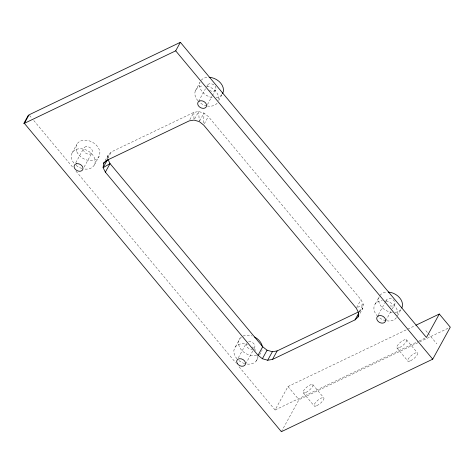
<?xml version="1.0" encoding="UTF-8"?>
<svg xmlns="http://www.w3.org/2000/svg" width="474" height="474" viewBox="0 0 474 474"><rect width="100%" height="100%" fill="white"/><g stroke="black" fill="none" stroke-linecap="round" stroke-linejoin="round"><path stroke-width="0.36" stroke-dasharray="2.37 1.78" d="M203.69 122.926L203.968 113.067L198.677 111.55L193.866 112.374L111.313 151.929L108.268 154.874L105.252 160.354M107.876 158.434L108.268 154.874L107.035 159.063M72.119 152.883L76.806 144.357M75.757 162.783L83.744 148.255M84.105 167.085L92.092 152.557M94.344 164.982L99.03 156.456M107.634 158.63L111.313 151.929M195.288 90.919L199.975 82.393A12.65 9.356 28.8 0 0 212.66 97.591M198.523 101.406L205.467 88.768M206.854 86.244L207.547 84.982M189.843 119.685L193.866 112.374L193.979 119.377M194.66 118.861L198.677 111.55L199.234 120.876M207.482 104.541L211.997 96.329M212.346 95.695L215.469 90.013M199.613 120.983L203.968 113.067L208.317 116.515L360.992 299.675L363.238 304.13L362.77 308.402L359.085 315.103M204.3 123.821L208.317 116.515M218.692 100.518L222.709 93.206M235.347 346.891L240.034 338.365M238.304 357.829L246.29 343.3A4.699 3.478 28.8 0 0 247.505 347.513A4.699 3.478 28.8 0 0 252.393 349.148M245.645 363.973L252.932 350.707M256.238 361.01L258.247 357.355M259.586 354.919L260.925 352.484A12.65 9.356 28.8 0 0 262.081 350.333M239.056 366.763L275.086 409.986L287.979 386.535L415.313 325.519M281.378 431.69L298.964 399.712L418.963 342.21M356.638 307.59L360.992 299.675M359.215 311.442L363.238 304.13L357.568 307.46M375.266 303.941L379.289 296.629M378.4 314.629L384.651 303.259M384.995 302.625L386.387 300.101M385.682 320.88L390.89 311.406M392.282 308.882L394.712 304.456M397.461 315.844L401.14 309.149A12.65 9.356 28.8 0 1 394.836 312.431M359.014 312.182L362.77 308.402L359.725 311.347M275.086 409.986L418.424 341.304M419.093 340.984L425.089 338.11M419.632 341.89L449.63 327.516M425.836 330.645L427.666 332.837M428.123 333.388L436.821 343.822M406.39 339.627L417.375 352.804M397.005 348.011L407.99 361.188M312.704 384.521L323.689 397.698M303.319 392.905L314.303 406.082M287.979 386.535L298.964 399.712M29.518 115.395L31.888 118.239M33.784 120.515L73.606 168.288M75.976 171.126L235.738 362.782M217.139 103.243A12.65 9.356 28.8 0 1 207.345 106.016M206.723 105.892A12.65 9.356 28.8 0 1 199.708 102.461M197.865 100.672A12.65 9.356 28.8 0 1 203.073 85.83M206.919 86.15A12.65 9.356 28.8 0 1 218.674 99.925M256.606 355.233A12.65 9.356 28.8 0 1 241.088 349.545A12.65 9.356 28.8 0 1 241.906 336.694M243.067 336.072A12.65 9.356 28.8 0 1 252.192 336.001M248.572 341.695A4.699 3.478 28.8 0 1 253.863 343.763A4.699 3.478 28.8 0 1 254.141 348.289M257.761 356.371A12.65 9.356 28.8 0 1 245.959 363.878M244.708 363.57A12.65 9.356 28.8 0 1 237.444 359.256M237.012 358.794A12.65 9.356 28.8 0 1 235.199 347.087A12.65 9.356 28.8 0 1 247.505 344.527M252.174 346.944A12.65 9.356 28.8 0 1 253.685 348.2M254.141 348.645A12.65 9.356 28.8 0 1 256.079 351.086M396.454 317.675A12.65 9.356 28.8 0 1 386.334 320.791M385.712 320.667A12.65 9.356 28.8 0 1 378.205 316.774M377.737 316.336A12.65 9.356 28.8 0 1 382.311 300.599M386.014 300.949A12.65 9.356 28.8 0 1 397.532 315.483M392.265 312.437A12.65 9.356 28.8 0 1 379.319 296.457M379.958 295.409A12.65 9.356 28.8 0 1 386.997 292.073M390.12 305.843A4.699 3.478 28.8 0 0 393.373 305.718L394.167 305.185A4.699 3.478 28.8 0 0 393.586 300.243A4.699 3.478 28.8 0 0 387.726 298.839L386.932 299.367A4.699 3.478 28.8 0 0 386.126 300.978M221.826 94.717A12.65 9.356 28.8 0 1 216.002 97.626M201.195 80.278A12.65 9.356 28.8 0 1 207.76 77.298M209.49 90.338A4.699 3.478 28.8 0 0 213.928 91.097L214.811 90.658A4.699 3.478 28.8 0 0 214.888 85.83A4.699 3.478 28.8 0 0 209.087 83.898L208.204 84.331A4.699 3.478 28.8 0 0 207.073 86.736M73.826 163.038A12.65 9.356 28.8 0 1 77.576 149.008A12.65 9.356 28.8 0 1 94.599 158.275A12.65 9.356 28.8 0 1 84.935 169.088M81.812 168.454A12.65 9.356 28.8 0 1 76.059 165.319M86.043 146.673L85.065 146.981A4.699 3.478 28.8 0 0 84.171 151.579A4.699 3.478 28.8 0 0 89.793 154.139L90.777 153.831A4.699 3.478 28.8 0 0 91.672 149.233A4.699 3.478 28.8 0 0 86.043 146.673M316.946 405.62A6.328 1.991 -39.8 0 0 323.997 398.119A6.328 1.991 -39.8 0 0 316.051 401.928A6.328 1.991 -39.8 0 0 316.946 405.62M410.632 360.726A6.328 1.991 -39.8 0 0 417.683 353.231A6.328 1.991 -39.8 0 0 409.737 357.035A6.328 1.991 -39.8 0 0 410.632 360.726M76.918 151.953A12.65 9.356 28.8 0 0 97.502 158.381A12.65 9.356 28.8 0 0 89.337 140.885A12.65 9.356 28.8 0 0 76.918 151.953M305.961 392.442A6.328 1.991 -39.8 0 0 313.012 384.947A6.328 1.991 -39.8 0 0 305.066 388.751A6.328 1.991 -39.8 0 0 305.961 392.442M399.647 347.555A6.328 1.991 -39.8 0 0 406.698 340.054A6.328 1.991 -39.8 0 0 398.752 343.857A6.328 1.991 -39.8 0 0 399.647 347.555"/><path stroke-width="0.71" d="M358.083 316.928L358.545 312.656L356.306 308.201L203.63 125.041L199.281 121.593L193.99 120.076L189.173 120.9L106.626 160.455L103.581 163.4L103.113 167.672L105.358 172.133L258.034 355.287L262.383 358.735L267.674 360.252L272.485 359.428L355.032 319.873L358.083 316.928L358.492 315.536M23.7 123.667L28.387 115.141M24.358 123.353L29.044 114.827L180.381 42.31L426.422 337.47L439.315 314.019L450.3 327.196L432.721 359.174L281.378 431.69L24.358 123.353L175.694 50.837L180.381 42.31M104.25 162.179L103.581 163.4L106.863 160.094M107.468 159.756L103.113 167.672L110.045 163.601L262.72 346.761L267.069 350.209L272.36 351.726L277.172 350.902L358.391 311.981M105.358 172.133L110.045 163.601L108.119 159.779M258.034 355.287L262.72 346.761M262.383 358.735L267.069 350.209M267.674 360.252L272.36 351.726M272.485 359.428L277.172 350.902M355.032 319.873L358.717 313.172M415.982 325.2L439.315 314.019M175.694 50.837L432.721 359.174M254.615 337.026A12.65 9.356 28.8 0 1 262.323 346.53M388.212 292.079A12.65 9.356 28.8 0 1 399.647 297.796A12.65 9.356 28.8 0 1 401.78 308.1M209.117 77.292A12.65 9.356 28.8 0 1 220.771 83.211A12.65 9.356 28.8 0 1 222.531 93.71M378.347 315.891L377.559 316.425A4.699 3.478 28.8 0 0 378.139 321.372A4.699 3.478 28.8 0 0 383.999 322.776L384.787 322.243A4.699 3.478 28.8 0 0 384.207 317.296A4.699 3.478 28.8 0 0 378.347 315.891M199.714 100.95L198.831 101.389A4.699 3.478 28.8 0 0 198.754 106.212A4.699 3.478 28.8 0 0 204.555 108.149L205.438 107.717A4.699 3.478 28.8 0 0 205.515 102.888A4.699 3.478 28.8 0 0 199.714 100.95M76.664 163.731L75.686 164.034A4.699 3.478 28.8 0 0 74.791 168.631A4.699 3.478 28.8 0 0 80.42 171.191L81.398 170.889A4.699 3.478 28.8 0 0 82.292 166.291A4.699 3.478 28.8 0 0 76.664 163.731M237.089 363.203A4.699 3.478 28.8 0 0 244.768 365.341A4.699 3.478 28.8 0 0 241.456 358.889A4.699 3.478 28.8 0 0 237.089 363.203"/></g></svg>
